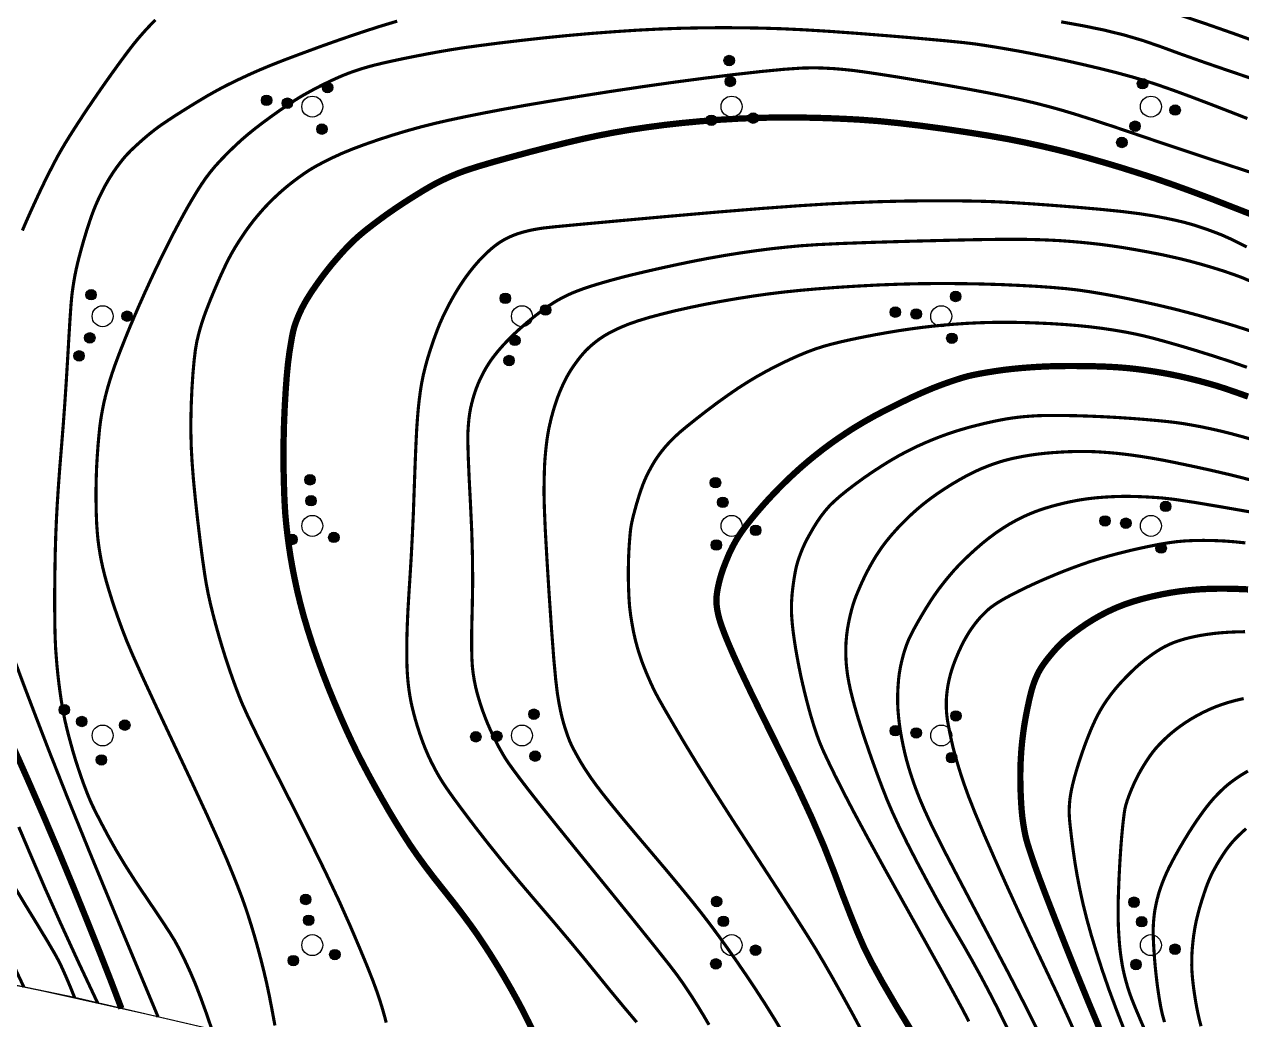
# Model space of a CAD drawing. Extents: x 396500 to 398250, y 1005980 to 1008200.
# Drawn here: x 398176.17 to 398205.2, y 1007852.26 to 1007876 of the extents above; entities that cross this region are included whole.
import ezdxf

# ---------------------------------------------------------------- set-up
doc = ezdxf.new("R2010")
doc.units = 0
doc.header["$LTSCALE"] = 0.5
doc.layers.get('0').update_dxf_attribs({"linetype": 'CONTINUOUS'})
doc.layers.add('ASSIST', color=7, linetype='CONTINUOUS', plot=False)
for name, color, linetype in [('DGX', 2, 'CONTINUOUS'), ('DMTZ', 3, 'CONTINUOUS'), ('ZBTZ', 3, 'CONTINUOUS')]:
    doc.layers.add(name, color=color, linetype=linetype)
doc.linetypes.add('10421', pattern='A,2,[150,AAA.SHX,S=1,R=0,X=0,Y=1],1e-11', length=2)
doc.linetypes.add('1161', pattern='A,0,[149,AAA.SHX,S=0.15,R=0,X=0,Y=0],-1.6', length=1.6)

# ---------------------------------------------------------------- blocks, each defined once
blk = doc.blocks.new('*U110')
at = {"linetype": 'Continuous'}
for points in [[(-0.238, 2.277), (-0.202, 2.053), (-0.202, 2.347)], [(-0.202, 2.347), (-0.147, 1.998), (-0.147, 2.402)], [(-0.147, 1.998), (-0.202, 2.347), (-0.202, 2.053)], [(-0.147, 2.402), (-0.077, 1.962), (-0.077, 2.438)], [(-0.077, 1.962), (-0.147, 2.402), (-0.147, 1.998)], [(-0.077, 2.438), (0, 1.95), (0, 2.45)], [(0, 1.95), (-0.077, 2.438), (-0.077, 1.962)], [(0, 2.45), (0.077, 1.962), (0.077, 2.438)], [(0.077, 1.962), (0, 2.45), (0, 1.95)], [(0.077, 2.438), (0.147, 1.998), (0.147, 2.402)], [(0.147, 1.998), (0.077, 2.438), (0.077, 1.962)], [(0.147, 2.402), (0.202, 2.053), (0.202, 2.347)], [(0.202, 2.053), (0.147, 2.402), (0.147, 1.998)], [(0.202, 2.347), (0.238, 2.123), (0.238, 2.277)], [(0.238, 2.123), (0.202, 2.347), (0.202, 2.053)], [(-0.25, 2.2), (-0.238, 2.123), (-0.238, 2.277)], [(-0.202, 2.053), (-0.238, 2.277), (-0.238, 2.123)], [(0.25, 2.2), (0.238, 2.277), (0.238, 2.123)]]:
    blk.add_solid(points, dxfattribs=at)
blk = doc.blocks.new('*U109')
at = {"linetype": 'Continuous'}
for points in [[(-0.25, 1.2), (-0.238, 1.123), (-0.238, 1.277)], [(-0.238, 1.277), (-0.202, 1.053), (-0.202, 1.347)], [(-0.202, 1.053), (-0.238, 1.277), (-0.238, 1.123)], [(-0.202, 1.347), (-0.147, 0.998), (-0.147, 1.402)], [(-0.147, 0.998), (-0.202, 1.347), (-0.202, 1.053)], [(-0.147, 1.402), (-0.077, 0.962), (-0.077, 1.438)], [(-0.077, 0.962), (-0.147, 1.402), (-0.147, 0.998)], [(-0.077, 1.438), (0, 0.95), (0, 1.45)], [(0, 0.95), (-0.077, 1.438), (-0.077, 0.962)], [(0, 1.45), (0.077, 0.962), (0.077, 1.438)], [(0.077, 0.962), (0, 1.45), (0, 0.95)], [(0.077, 1.438), (0.147, 0.998), (0.147, 1.402)], [(0.147, 0.998), (0.077, 1.438), (0.077, 0.962)], [(0.147, 1.402), (0.202, 1.053), (0.202, 1.347)], [(0.202, 1.053), (0.147, 1.402), (0.147, 0.998)], [(0.202, 1.347), (0.238, 1.123), (0.238, 1.277)], [(0.238, 1.123), (0.202, 1.347), (0.202, 1.053)], [(0.25, 1.2), (0.238, 1.277), (0.238, 1.123)]]:
    blk.add_solid(points, dxfattribs=at)
blk = doc.blocks.new('*U108')
at = {"linetype": 'Continuous'}
for points in [[(-1.25, -0.6), (-1.238, -0.677), (-1.238, -0.523)], [(-1.238, -0.523), (-1.202, -0.747), (-1.202, -0.453)], [(-1.202, -0.747), (-1.238, -0.523), (-1.238, -0.677)], [(-1.202, -0.453), (-1.147, -0.802), (-1.147, -0.398)], [(-1.147, -0.802), (-1.202, -0.453), (-1.202, -0.747)], [(-1.147, -0.398), (-1.077, -0.838), (-1.077, -0.362)], [(-1.077, -0.838), (-1.147, -0.398), (-1.147, -0.802)], [(-1.077, -0.362), (-1, -0.85), (-1, -0.35)], [(-1, -0.85), (-1.077, -0.362), (-1.077, -0.838)], [(-1, -0.35), (-0.923, -0.838), (-0.923, -0.362)], [(-0.923, -0.838), (-1, -0.35), (-1, -0.85)], [(-0.923, -0.362), (-0.853, -0.802), (-0.853, -0.398)], [(-0.853, -0.802), (-0.923, -0.362), (-0.923, -0.838)], [(-0.853, -0.398), (-0.798, -0.747), (-0.798, -0.453)], [(-0.798, -0.747), (-0.853, -0.398), (-0.853, -0.802)], [(-0.798, -0.453), (-0.762, -0.677), (-0.762, -0.523)], [(-0.762, -0.677), (-0.798, -0.453), (-0.798, -0.747)], [(-0.75, -0.6), (-0.762, -0.523), (-0.762, -0.677)]]:
    blk.add_solid(points, dxfattribs=at)
blk = doc.blocks.new('*U107')
at = {"linetype": 'Continuous'}
for points in [[(0.75, -0.6), (0.762, -0.677), (0.762, -0.523)], [(0.762, -0.523), (0.798, -0.747), (0.798, -0.453)], [(0.798, -0.747), (0.762, -0.523), (0.762, -0.677)], [(0.798, -0.453), (0.853, -0.802), (0.853, -0.398)], [(0.853, -0.802), (0.798, -0.453), (0.798, -0.747)], [(0.853, -0.398), (0.923, -0.838), (0.923, -0.362)], [(0.923, -0.838), (0.853, -0.398), (0.853, -0.802)], [(0.923, -0.362), (1, -0.85), (1, -0.35)], [(1, -0.85), (0.923, -0.362), (0.923, -0.838)], [(1, -0.35), (1.077, -0.838), (1.077, -0.362)], [(1.077, -0.838), (1, -0.35), (1, -0.85)], [(1.077, -0.362), (1.147, -0.802), (1.147, -0.398)], [(1.147, -0.802), (1.077, -0.362), (1.077, -0.838)], [(1.147, -0.398), (1.202, -0.747), (1.202, -0.453)], [(1.202, -0.747), (1.147, -0.398), (1.147, -0.802)], [(1.202, -0.453), (1.238, -0.677), (1.238, -0.523)], [(1.238, -0.677), (1.202, -0.453), (1.202, -0.747)], [(1.25, -0.6), (1.238, -0.523), (1.238, -0.677)]]:
    blk.add_solid(points, dxfattribs=at)
blk = doc.blocks.new('gc160')
for centre, radius in [((0, 2.2), 0.25), ((0, 1.2), 0.25), ((0, 0), 0.5), ((-1, -0.6), 0.25), ((1, -0.6), 0.25)]:
    blk.add_circle(centre, radius)
at = {"linetype": 'Continuous'}
for name in ['*U110', '*U109', '*U108', '*U107']:
    blk.add_blockref(name, (0, 0), dxfattribs=at)

msp = doc.modelspace()

# ---------------------------------------------------------------- linework, layer by layer
at = {"layer": 'ASSIST', "linetype": '1161', "flags": 128}
msp.add_lwpolyline([(398142.02, 1007800), (398142.399, 1007801.54), (398142.633, 1007802.773), (398142.931, 1007803.579), (398144.715, 1007805.754), (398145.584, 1007806.956), (398146.799, 1007807.848), (398147.861, 1007808.093), (398149.129, 1007808.343), (398150.764, 1007808.784), (398151.939, 1007809.304), (398152.806, 1007810.069), (398152.944, 1007810.789), (398152.788, 1007811.606), (398151.833, 1007813.402), (398150.283, 1007816.089), (398149.271, 1007817.523), (398148.366, 1007819.301), (398147.802, 1007820.892), (398147.709, 1007822.194), (398147.751, 1007823.22), (398147.993, 1007825.125), (398148.563, 1007828.764), (398148.89, 1007831.01), (398148.677, 1007833.131), (398148.356, 1007835.297), (398148.501, 1007837.554), (398148.576, 1007837.886), (398149.025, 1007838.785), (398149.904, 1007840.345), (398150.85, 1007841.759), (398152.198, 1007842.928), (398153.283, 1007843.843), (398154.353, 1007844.354), (398156.242, 1007844.174), (398157.251, 1007844.031), (398159.807, 1007843.503), (398162.288, 1007842.879), (398163.871, 1007842.482), (398165.328, 1007841.983), (398166.696, 1007841.514), (398168.45, 1007840.912), (398173.781, 1007839.09), (398176.049, 1007838.337), (398178.161, 1007837.694), (398180.78, 1007836.928), (398182.566, 1007836.552), (398184.62, 1007836.189), (398186.394, 1007835.99), (398187.912, 1007836.12), (398189.201, 1007837.141), (398189.776, 1007838.251), (398190.12, 1007840.29), (398190.17, 1007842.598), (398190.403, 1007844.951), (398189.043, 1007847.627), (398186.439, 1007850.026), (398182.225, 1007851.659), (398179.103, 1007852.385), (398176.647, 1007852.937), (398174.727, 1007853.334), (398173.11, 1007853.669), (398168.439, 1007854.649), (398165.563, 1007855.29), (398158.789, 1007856.801), (398153.979, 1007858.808), (398149.396, 1007860.72), (398144.127, 1007864.7), (398142.759, 1007865.981), (398141.282, 1007867.363), (398140.55, 1007868.563), (398140.208, 1007869.78), (398140.511, 1007870.688), (398141.35, 1007871.773), (398142.86, 1007872.958), (398144.688, 1007874.352), (398146.121, 1007875.954), (398147.886, 1007878.704), (398148.807, 1007881.026), (398149.69, 1007882.6), (398150.822, 1007883.944), (398152.833, 1007885.552), (398155.084, 1007887.155), (398157.453, 1007888.399), (398159.821, 1007889.906), (398164.065, 1007891.774), (398167.151, 1007892.546), (398170.237, 1007892.763), (398172.231, 1007893.077), (398178.906, 1007894.329), (398187.893, 1007896.515), (398196.105, 1007897.363), (398198.497, 1007897.051), (398200.566, 1007896.587), (398204.507, 1007893.102), (398206.423, 1007891.187), (398209.498, 1007887.729), (398210.612, 1007887.806), (398213.195, 1007888.289), (398215.918, 1007889.203), (398220.573, 1007891.299), (398223.366, 1007894.936), (398225.772, 1007898.967), (398226.909, 1007900.593), (398227.45, 1007901.366), (398230.002, 1007904.286), (398230.914, 1007907.707), (398230.508, 1007910.965), (398230.735, 1007912.853), (398231.346, 1007914.53), (398231.704, 1007915.899), (398231.592, 1007917.4), (398230.516, 1007919.105), (398228.421, 1007920.266), (398226.188, 1007921.034), (398222.702, 1007920.758), (398220.157, 1007919.683), (398213.382, 1007916.314), (398211.653, 1007915.256), (398209.807, 1007914.296), (398207.213, 1007913.194), (398202.736, 1007911.958), (398198.513, 1007911.002), (398193.866, 1007910.829), (398191.118, 1007910.959), (398186.311, 1007911.089), (398183.26, 1007910.44), (398179.978, 1007908.815), (398175.69, 1007907.289), (398170.96, 1007906.391), (398164.865, 1007905.89), (398161.238, 1007904.319), (398157.823, 1007902.535), (398156.043, 1007901.477), (398153.127, 1007900.483), (398149.688, 1007899.603), (398147.117, 1007899.74), (398147.354, 1007906.259), (398146.727, 1007907.847), (398146.513, 1007910.403), (398146.692, 1007913.316), (398146.601, 1007914.543), (398146.316, 1007915.086), (398146.17, 1007915.27), (398146.043, 1007915.397), (398143.818, 1007916.025), (398133.841, 1007918.172), (398117.646, 1007921.722), (398115.495, 1007921.191), (398113.43, 1007918.324), (398111.271, 1007914.72), (398111.659, 1007911.426), (398111.138, 1007910.755), (398109.996, 1007910.755), (398105.411, 1007912.155), (398094.726, 1007914.446), (398089.329, 1007915.756), (398084.446, 1007917.001), (398081.014, 1007918.354), (398077.754, 1007918.158), (398074.291, 1007917.473), (398072.136, 1007917.258), (398058.971, 1007918.699), (398029.655, 1007921.908), (398021.04, 1007925.602), (398010.909, 1007927.444), (398008.421, 1007927.59), (398003.074, 1007927.335), (398001.194, 1007927.455), (398000.225, 1007927.796), (398000.036, 1007927.87)], dxfattribs=at)
at = {"layer": 'DGX', "linetype": 'Continuous', "const_width": 0.075}
for points in [[(398176.121, 1007871.084), (398176.255, 1007871.393), (398176.387, 1007871.685), (398176.515, 1007871.962), (398176.64, 1007872.223), (398176.759, 1007872.462), (398176.867, 1007872.674), (398176.966, 1007872.859), (398177.055, 1007873.017), (398177.149, 1007873.175), (398177.263, 1007873.359), (398177.398, 1007873.57), (398177.553, 1007873.808), (398177.72, 1007874.058), (398177.89, 1007874.308), (398178.063, 1007874.557), (398178.239, 1007874.806), (398178.405, 1007875.037), (398178.55, 1007875.234), (398178.673, 1007875.398), (398178.774, 1007875.528), (398178.867, 1007875.642), (398178.965, 1007875.756), (398179.068, 1007875.872), (398179.177, 1007875.988), (398179.294, 1007876.107)], [(398203.763, 1007876.212), (398204.363, 1007876.009), (398204.986, 1007875.791), (398205.633, 1007875.558)], [(398194.235, 1007851.988), (398194.036, 1007852.316), (398193.826, 1007852.651), (398193.609, 1007852.986), (398193.385, 1007853.322), (398193.154, 1007853.659), (398192.925, 1007853.984), (398192.706, 1007854.288), (398192.497, 1007854.569), (398192.298, 1007854.828), (398192.079, 1007855.103), (398191.807, 1007855.435), (398191.484, 1007855.823), (398191.108, 1007856.267), (398190.736, 1007856.706), (398190.422, 1007857.082), (398190.166, 1007857.395), (398189.968, 1007857.643), (398189.807, 1007857.854), (398189.665, 1007858.051), (398189.542, 1007858.236), (398189.436, 1007858.408), (398189.348, 1007858.563), (398189.275, 1007858.697), (398189.218, 1007858.81), (398189.176, 1007858.902), (398189.142, 1007858.99), (398189.106, 1007859.09), (398189.069, 1007859.202), (398189.031, 1007859.327), (398188.992, 1007859.47), (398188.954, 1007859.637), (398188.917, 1007859.829), (398188.881, 1007860.046), (398188.842, 1007860.365), (398188.796, 1007860.863), (398188.744, 1007861.542), (398188.685, 1007862.4), (398188.631, 1007863.264), (398188.592, 1007863.957), (398188.57, 1007864.481), (398188.562, 1007864.834), (398188.565, 1007865.087), (398188.57, 1007865.311), (398188.577, 1007865.505), (398188.588, 1007865.669), (398188.601, 1007865.815), (398188.616, 1007865.954), (398188.632, 1007866.085), (398188.651, 1007866.208), (398188.672, 1007866.331), (398188.699, 1007866.457), (398188.73, 1007866.587), (398188.765, 1007866.722), (398188.804, 1007866.854), (398188.844, 1007866.979), (398188.884, 1007867.096), (398188.926, 1007867.204), (398188.969, 1007867.306), (398189.012, 1007867.403), (398189.055, 1007867.494), (398189.099, 1007867.579), (398189.146, 1007867.663), (398189.198, 1007867.748), (398189.255, 1007867.835), (398189.317, 1007867.923), (398189.381, 1007868.009), (398189.444, 1007868.088), (398189.506, 1007868.161), (398189.567, 1007868.227), (398189.632, 1007868.29), (398189.704, 1007868.354), (398189.783, 1007868.419), (398189.87, 1007868.486), (398189.97, 1007868.554), (398190.09, 1007868.625), (398190.23, 1007868.698), (398190.389, 1007868.773), (398190.577, 1007868.85), (398190.803, 1007868.929), (398191.068, 1007869.01), (398191.371, 1007869.091), (398191.702, 1007869.173), (398192.049, 1007869.25), (398192.413, 1007869.325), (398192.793, 1007869.396), (398193.178, 1007869.462), (398193.555, 1007869.521), (398193.925, 1007869.573), (398194.288, 1007869.617), (398194.666, 1007869.656), (398195.083, 1007869.693), (398195.537, 1007869.727), (398196.03, 1007869.758), (398196.539, 1007869.785), (398197.042, 1007869.804), (398197.539, 1007869.816), (398198.031, 1007869.82), (398198.514, 1007869.817), (398198.987, 1007869.809), (398199.449, 1007869.795), (398199.9, 1007869.775), (398200.323, 1007869.752), (398200.698, 1007869.725), (398201.025, 1007869.696), (398201.303, 1007869.664), (398201.572, 1007869.625), (398201.866, 1007869.576), (398202.187, 1007869.518), (398202.534, 1007869.449), (398202.887, 1007869.375), (398203.224, 1007869.3), (398203.546, 1007869.223), (398203.854, 1007869.145), (398204.153, 1007869.065), (398204.451, 1007868.981), (398204.749, 1007868.895), (398205.047, 1007868.806), (398205.406, 1007868.69)], [(398196.189, 1007851.9), (398195.925, 1007852.393), (398195.669, 1007852.858), (398195.438, 1007853.27), (398195.232, 1007853.628), (398195.052, 1007853.933), (398194.834, 1007854.284), (398194.518, 1007854.78), (398194.103, 1007855.422), (398193.59, 1007856.21), (398193.062, 1007857.023), (398192.605, 1007857.738), (398192.218, 1007858.357), (398191.901, 1007858.878), (398191.648, 1007859.307), (398191.45, 1007859.646), (398191.308, 1007859.896), (398191.221, 1007860.057), (398191.163, 1007860.175), (398191.106, 1007860.299), (398191.049, 1007860.428), (398190.992, 1007860.561), (398190.938, 1007860.697), (398190.888, 1007860.829), (398190.844, 1007860.959), (398190.804, 1007861.086), (398190.768, 1007861.214), (398190.735, 1007861.345), (398190.704, 1007861.48), (398190.677, 1007861.619), (398190.653, 1007861.756), (398190.632, 1007861.885), (398190.616, 1007862.006), (398190.603, 1007862.119), (398190.594, 1007862.238), (398190.586, 1007862.376), (398190.58, 1007862.534), (398190.575, 1007862.71), (398190.573, 1007862.895), (398190.575, 1007863.077), (398190.579, 1007863.256), (398190.586, 1007863.432), (398190.596, 1007863.598), (398190.607, 1007863.744), (398190.618, 1007863.872), (398190.631, 1007863.98), (398190.65, 1007864.091), (398190.679, 1007864.225), (398190.72, 1007864.383), (398190.77, 1007864.564), (398190.825, 1007864.745), (398190.877, 1007864.902), (398190.925, 1007865.035), (398190.97, 1007865.144), (398191.014, 1007865.239), (398191.061, 1007865.332), (398191.109, 1007865.422), (398191.159, 1007865.51), (398191.211, 1007865.596), (398191.267, 1007865.68), (398191.326, 1007865.763), (398191.388, 1007865.843), (398191.455, 1007865.924), (398191.529, 1007866.007), (398191.61, 1007866.091), (398191.697, 1007866.177), (398191.811, 1007866.28), (398191.971, 1007866.413), (398192.177, 1007866.578), (398192.428, 1007866.774), (398192.696, 1007866.976), (398192.952, 1007867.159), (398193.194, 1007867.325), (398193.424, 1007867.472), (398193.65, 1007867.607), (398193.883, 1007867.737), (398194.123, 1007867.862), (398194.369, 1007867.981), (398194.609, 1007868.091), (398194.833, 1007868.184), (398195.04, 1007868.261), (398195.23, 1007868.322), (398195.426, 1007868.376), (398195.65, 1007868.431), (398195.903, 1007868.487), (398196.185, 1007868.545), (398196.476, 1007868.601), (398196.758, 1007868.651), (398197.031, 1007868.696), (398197.295, 1007868.735), (398197.555, 1007868.77), (398197.82, 1007868.801), (398198.088, 1007868.828), (398198.359, 1007868.85), (398198.631, 1007868.869), (398198.901, 1007868.882), (398199.168, 1007868.891), (398199.432, 1007868.895), (398199.705, 1007868.895), (398199.997, 1007868.889), (398200.307, 1007868.879), (398200.637, 1007868.864), (398200.968, 1007868.843), (398201.286, 1007868.817), (398201.591, 1007868.786), (398201.882, 1007868.749), (398202.157, 1007868.708), (398202.415, 1007868.664), (398202.653, 1007868.618), (398202.874, 1007868.569), (398203.111, 1007868.509), (398203.399, 1007868.43), (398203.738, 1007868.333), (398204.128, 1007868.216), (398204.539, 1007868.088), (398204.938, 1007867.957), (398205.326, 1007867.822)], [(398198.695, 1007852.219), (398198.544, 1007852.509), (398198.337, 1007852.891), (398198.041, 1007853.431), (398197.653, 1007854.128), (398197.176, 1007854.983), (398196.69, 1007855.854), (398196.281, 1007856.6), (398195.948, 1007857.22), (398195.691, 1007857.713), (398195.492, 1007858.109), (398195.334, 1007858.435), (398195.215, 1007858.69), (398195.137, 1007858.875), (398195.08, 1007859.028), (398195.026, 1007859.187), (398194.973, 1007859.352), (398194.922, 1007859.522), (398194.873, 1007859.698), (398194.825, 1007859.88), (398194.778, 1007860.068), (398194.732, 1007860.261), (398194.687, 1007860.461), (398194.644, 1007860.671), (398194.603, 1007860.888), (398194.563, 1007861.114), (398194.529, 1007861.336), (398194.501, 1007861.54), (398194.481, 1007861.728), (398194.468, 1007861.898), (398194.463, 1007862.063), (398194.467, 1007862.234), (398194.479, 1007862.412), (398194.5, 1007862.597), (398194.525, 1007862.773), (398194.551, 1007862.924), (398194.577, 1007863.051), (398194.604, 1007863.153), (398194.632, 1007863.243), (398194.664, 1007863.333), (398194.698, 1007863.423), (398194.735, 1007863.513), (398194.78, 1007863.611), (398194.837, 1007863.725), (398194.908, 1007863.854), (398194.992, 1007863.999), (398195.084, 1007864.147), (398195.178, 1007864.282), (398195.275, 1007864.406), (398195.374, 1007864.519), (398195.489, 1007864.631), (398195.631, 1007864.756), (398195.8, 1007864.893), (398195.997, 1007865.042), (398196.206, 1007865.194), (398196.414, 1007865.336), (398196.62, 1007865.47), (398196.823, 1007865.596), (398197.026, 1007865.713), (398197.228, 1007865.821), (398197.43, 1007865.921), (398197.631, 1007866.012), (398197.827, 1007866.095), (398198.014, 1007866.168), (398198.191, 1007866.233), (398198.359, 1007866.289), (398198.526, 1007866.34), (398198.699, 1007866.39), (398198.88, 1007866.437), (398199.068, 1007866.483), (398199.252, 1007866.524), (398199.421, 1007866.559), (398199.576, 1007866.588), (398199.716, 1007866.61), (398199.853, 1007866.628), (398199.994, 1007866.643), (398200.142, 1007866.655), (398200.296, 1007866.665), (398200.472, 1007866.671), (398200.689, 1007866.674), (398200.946, 1007866.672), (398201.244, 1007866.667), (398201.566, 1007866.657), (398201.894, 1007866.643), (398202.229, 1007866.625), (398202.572, 1007866.602), (398202.897, 1007866.577), (398203.181, 1007866.552), (398203.425, 1007866.528), (398203.628, 1007866.504), (398203.818, 1007866.477), (398204.022, 1007866.442), (398204.241, 1007866.401), (398204.475, 1007866.352), (398204.721, 1007866.296), (398204.974, 1007866.232), (398205.236, 1007866.161), (398205.506, 1007866.083)], [(398199.724, 1007851.827), (398199.531, 1007852.224), (398199.341, 1007852.606), (398199.153, 1007852.971), (398198.964, 1007853.326), (398198.77, 1007853.677), (398198.573, 1007854.025), (398198.371, 1007854.37), (398198.161, 1007854.73), (398197.939, 1007855.124), (398197.706, 1007855.553), (398197.46, 1007856.016), (398197.226, 1007856.469), (398197.03, 1007856.868), (398196.87, 1007857.212), (398196.747, 1007857.5), (398196.641, 1007857.768), (398196.535, 1007858.048), (398196.428, 1007858.341), (398196.32, 1007858.646), (398196.217, 1007858.946), (398196.126, 1007859.224), (398196.046, 1007859.479), (398195.978, 1007859.712), (398195.92, 1007859.925), (398195.872, 1007860.121), (398195.834, 1007860.3), (398195.805, 1007860.461), (398195.784, 1007860.615), (398195.769, 1007860.772), (398195.761, 1007860.933), (398195.759, 1007861.098), (398195.765, 1007861.265), (398195.78, 1007861.43), (398195.802, 1007861.595), (398195.833, 1007861.76), (398195.867, 1007861.915), (398195.902, 1007862.052), (398195.936, 1007862.171), (398195.97, 1007862.273), (398196.008, 1007862.373), (398196.054, 1007862.485), (398196.108, 1007862.611), (398196.171, 1007862.749), (398196.241, 1007862.895), (398196.319, 1007863.043), (398196.403, 1007863.193), (398196.495, 1007863.344), (398196.597, 1007863.498), (398196.713, 1007863.654), (398196.843, 1007863.813), (398196.986, 1007863.974), (398197.137, 1007864.131), (398197.288, 1007864.279), (398197.439, 1007864.416), (398197.59, 1007864.544), (398197.746, 1007864.666), (398197.914, 1007864.787), (398198.092, 1007864.907), (398198.28, 1007865.027), (398198.469, 1007865.139), (398198.648, 1007865.238), (398198.818, 1007865.324), (398198.978, 1007865.397), (398199.131, 1007865.459), (398199.279, 1007865.515), (398199.422, 1007865.562), (398199.56, 1007865.603), (398199.699, 1007865.638), (398199.847, 1007865.67), (398200.002, 1007865.7), (398200.166, 1007865.727), (398200.337, 1007865.751), (398200.516, 1007865.771), (398200.703, 1007865.787), (398200.899, 1007865.8), (398201.092, 1007865.809), (398201.272, 1007865.814), (398201.441, 1007865.815), (398201.597, 1007865.812), (398201.75, 1007865.806), (398201.909, 1007865.796), (398202.075, 1007865.783), (398202.247, 1007865.767), (398202.427, 1007865.747), (398202.616, 1007865.722), (398202.815, 1007865.693), (398203.023, 1007865.66), (398203.273, 1007865.616), (398203.597, 1007865.552), (398203.995, 1007865.469), (398204.466, 1007865.366), (398204.997, 1007865.242), (398205.572, 1007865.094)], [(398200.301, 1007852.071), (398200.011, 1007852.651), (398199.645, 1007853.36), (398199.204, 1007854.2), (398198.765, 1007855.032), (398198.404, 1007855.721), (398198.122, 1007856.265), (398197.919, 1007856.666), (398197.765, 1007856.983), (398197.63, 1007857.277), (398197.515, 1007857.548), (398197.419, 1007857.796), (398197.339, 1007858.025), (398197.27, 1007858.241), (398197.212, 1007858.442), (398197.165, 1007858.63), (398197.127, 1007858.802), (398197.095, 1007858.96), (398197.069, 1007859.103), (398197.049, 1007859.231), (398197.033, 1007859.351), (398197.02, 1007859.468), (398197.009, 1007859.584), (398197.001, 1007859.697), (398196.997, 1007859.815), (398196.996, 1007859.943), (398196.999, 1007860.081), (398197.007, 1007860.229), (398197.019, 1007860.381), (398197.038, 1007860.53), (398197.063, 1007860.676), (398197.095, 1007860.82), (398197.13, 1007860.957), (398197.169, 1007861.085), (398197.21, 1007861.203), (398197.253, 1007861.312), (398197.306, 1007861.426), (398197.375, 1007861.56), (398197.46, 1007861.714), (398197.56, 1007861.888), (398197.666, 1007862.064), (398197.768, 1007862.226), (398197.866, 1007862.374), (398197.96, 1007862.507), (398198.054, 1007862.631), (398198.15, 1007862.752), (398198.248, 1007862.87), (398198.348, 1007862.985), (398198.457, 1007863.103), (398198.58, 1007863.227), (398198.718, 1007863.358), (398198.87, 1007863.496), (398199.029, 1007863.633), (398199.187, 1007863.759), (398199.345, 1007863.876), (398199.503, 1007863.983), (398199.661, 1007864.081), (398199.821, 1007864.17), (398199.981, 1007864.252), (398200.143, 1007864.324), (398200.312, 1007864.391), (398200.494, 1007864.454), (398200.69, 1007864.512), (398200.9, 1007864.567), (398201.114, 1007864.615), (398201.324, 1007864.655), (398201.529, 1007864.686), (398201.731, 1007864.709), (398201.929, 1007864.725), (398202.124, 1007864.736), (398202.317, 1007864.742), (398202.506, 1007864.743), (398202.697, 1007864.739), (398202.893, 1007864.731), (398203.095, 1007864.72), (398203.302, 1007864.705), (398203.599, 1007864.671), (398204.071, 1007864.6), (398204.716, 1007864.492), (398205.536, 1007864.349)], [(398205.284, 1007861.515), (398205.075, 1007861.511), (398204.88, 1007861.502), (398204.698, 1007861.489), (398204.531, 1007861.472), (398204.374, 1007861.451), (398204.223, 1007861.427), (398204.079, 1007861.399), (398203.941, 1007861.368), (398203.811, 1007861.333), (398203.688, 1007861.295), (398203.574, 1007861.254), (398203.469, 1007861.209), (398203.364, 1007861.158), (398203.256, 1007861.096), (398203.142, 1007861.024), (398203.024, 1007860.942), (398202.905, 1007860.853), (398202.791, 1007860.76), (398202.681, 1007860.663), (398202.575, 1007860.563), (398202.476, 1007860.465), (398202.387, 1007860.373), (398202.307, 1007860.287), (398202.237, 1007860.208), (398202.173, 1007860.132), (398202.111, 1007860.054), (398202.051, 1007859.974), (398201.992, 1007859.893), (398201.934, 1007859.809), (398201.878, 1007859.72), (398201.824, 1007859.628), (398201.77, 1007859.531), (398201.715, 1007859.421), (398201.655, 1007859.291), (398201.59, 1007859.141), (398201.521, 1007858.969), (398201.452, 1007858.785), (398201.386, 1007858.599), (398201.323, 1007858.409), (398201.264, 1007858.217), (398201.211, 1007858.033), (398201.169, 1007857.869), (398201.138, 1007857.726), (398201.116, 1007857.602), (398201.102, 1007857.491), (398201.093, 1007857.384), (398201.088, 1007857.281), (398201.088, 1007857.182), (398201.094, 1007857.057), (398201.112, 1007856.873), (398201.14, 1007856.632), (398201.178, 1007856.332), (398201.226, 1007856.003), (398201.282, 1007855.672), (398201.348, 1007855.339), (398201.421, 1007855.005), (398201.509, 1007854.655), (398201.614, 1007854.277), (398201.737, 1007853.872), (398201.877, 1007853.438), (398202.037, 1007852.976), (398202.218, 1007852.487), (398202.419, 1007851.97)], [(398179.359, 1007852.325), (398178.49, 1007854.407), (398177.766, 1007856.159), (398177.188, 1007857.582), (398176.756, 1007858.676), (398176.428, 1007859.528), (398176.162, 1007860.227), (398175.959, 1007860.773)], [(398205.249, 1007859.92), (398205.072, 1007859.88), (398204.902, 1007859.834), (398204.738, 1007859.782), (398204.582, 1007859.725), (398204.431, 1007859.661), (398204.283, 1007859.591), (398204.137, 1007859.515), (398203.994, 1007859.432), (398203.857, 1007859.345), (398203.728, 1007859.256), (398203.608, 1007859.164), (398203.495, 1007859.071), (398203.392, 1007858.978), (398203.3, 1007858.889), (398203.218, 1007858.804), (398203.146, 1007858.724), (398203.078, 1007858.64), (398203.007, 1007858.542), (398202.932, 1007858.432), (398202.855, 1007858.308), (398202.777, 1007858.176), (398202.704, 1007858.039), (398202.636, 1007857.897), (398202.572, 1007857.751), (398202.516, 1007857.611), (398202.471, 1007857.486), (398202.438, 1007857.377), (398202.416, 1007857.284), (398202.399, 1007857.181), (398202.382, 1007857.044), (398202.363, 1007856.872), (398202.343, 1007856.664), (398202.324, 1007856.433), (398202.307, 1007856.186), (398202.291, 1007855.925), (398202.277, 1007855.649), (398202.266, 1007855.381), (398202.258, 1007855.144), (398202.254, 1007854.939), (398202.254, 1007854.765), (398202.257, 1007854.603), (398202.263, 1007854.434), (398202.273, 1007854.259), (398202.286, 1007854.078), (398202.304, 1007853.896), (398202.328, 1007853.72), (398202.356, 1007853.549), (398202.39, 1007853.383), (398202.43, 1007853.222), (398202.474, 1007853.065), (398202.523, 1007852.91), (398202.578, 1007852.759), (398202.659, 1007852.557), (398202.789, 1007852.249), (398202.968, 1007851.836)], [(398176.036, 1007856.858), (398176.325, 1007856.177), (398176.658, 1007855.403), (398177.034, 1007854.559), (398177.453, 1007853.645), (398177.916, 1007852.661)], [(398205.307, 1007856.818), (398205.206, 1007856.727), (398205.116, 1007856.641), (398205.037, 1007856.561), (398204.97, 1007856.487), (398204.906, 1007856.408), (398204.837, 1007856.317), (398204.765, 1007856.211), (398204.689, 1007856.093), (398204.615, 1007855.97), (398204.55, 1007855.855), (398204.492, 1007855.745), (398204.444, 1007855.642), (398204.399, 1007855.535), (398204.352, 1007855.41), (398204.303, 1007855.268), (398204.252, 1007855.109), (398204.203, 1007854.948), (398204.162, 1007854.799), (398204.128, 1007854.662), (398204.101, 1007854.537), (398204.08, 1007854.418), (398204.061, 1007854.298), (398204.045, 1007854.177), (398204.032, 1007854.055), (398204.021, 1007853.932), (398204.014, 1007853.807), (398204.011, 1007853.682), (398204.01, 1007853.556), (398204.015, 1007853.418), (398204.027, 1007853.259), (398204.047, 1007853.078), (398204.075, 1007852.876), (398204.108, 1007852.668), (398204.145, 1007852.47), (398204.186, 1007852.282), (398204.231, 1007852.105)], [(398175.819, 1007855.622), (398176.173, 1007855.031), (398176.484, 1007854.523), (398176.725, 1007854.124), (398176.896, 1007853.832), (398176.996, 1007853.648), (398177.069, 1007853.496), (398177.155, 1007853.303), (398177.255, 1007853.067), (398177.368, 1007852.788)], [(398175.776, 1007853.851), (398176.157, 1007853.039)]]:
    msp.add_lwpolyline(points, dxfattribs=at)
at = {"layer": 'DGX', "linetype": 'Continuous', "const_width": 0.075, "flags": 128}
for points in [[(398185.061, 1007876.078), (398184.65, 1007875.954), (398184.209, 1007875.812), (398183.739, 1007875.652), (398183.239, 1007875.475), (398182.761, 1007875.299), (398182.356, 1007875.147), (398182.026, 1007875.017), (398181.769, 1007874.909), (398181.554, 1007874.814), (398181.349, 1007874.719), (398181.153, 1007874.626), (398180.966, 1007874.533), (398180.774, 1007874.431), (398180.558, 1007874.31), (398180.319, 1007874.168), (398180.057, 1007874.007), (398179.805, 1007873.848), (398179.598, 1007873.713), (398179.434, 1007873.602), (398179.314, 1007873.515), (398179.215, 1007873.438), (398179.114, 1007873.356), (398179.011, 1007873.268), (398178.906, 1007873.175), (398178.807, 1007873.084), (398178.72, 1007873.002), (398178.648, 1007872.929), (398178.588, 1007872.865), (398178.533, 1007872.801), (398178.475, 1007872.728), (398178.412, 1007872.646), (398178.346, 1007872.555), (398178.279, 1007872.457), (398178.214, 1007872.356), (398178.15, 1007872.25), (398178.088, 1007872.14), (398178.028, 1007872.025), (398177.969, 1007871.904), (398177.91, 1007871.778), (398177.853, 1007871.646), (398177.794, 1007871.495), (398177.729, 1007871.311), (398177.659, 1007871.095), (398177.584, 1007870.846), (398177.513, 1007870.594), (398177.454, 1007870.37), (398177.408, 1007870.174), (398177.373, 1007870.005), (398177.347, 1007869.853), (398177.325, 1007869.711), (398177.307, 1007869.578), (398177.294, 1007869.454), (398177.279, 1007869.278), (398177.259, 1007868.989), (398177.234, 1007868.587), (398177.204, 1007868.072), (398177.17, 1007867.509), (398177.134, 1007866.962), (398177.095, 1007866.431), (398177.054, 1007865.918), (398177.014, 1007865.431), (398176.981, 1007864.981), (398176.954, 1007864.568), (398176.934, 1007864.193), (398176.918, 1007863.819), (398176.906, 1007863.414), (398176.898, 1007862.975), (398176.893, 1007862.505), (398176.893, 1007862.052), (398176.896, 1007861.667), (398176.904, 1007861.35), (398176.916, 1007861.101), (398176.932, 1007860.886), (398176.95, 1007860.672), (398176.972, 1007860.459), (398176.997, 1007860.247), (398177.024, 1007860.044), (398177.052, 1007859.859), (398177.079, 1007859.691), (398177.107, 1007859.542), (398177.138, 1007859.393), (398177.177, 1007859.228), (398177.222, 1007859.047), (398177.275, 1007858.851), (398177.331, 1007858.649), (398177.39, 1007858.453), (398177.451, 1007858.263), (398177.514, 1007858.079), (398177.575, 1007857.905), (398177.634, 1007857.749), (398177.689, 1007857.609), (398177.74, 1007857.485), (398177.804, 1007857.346), (398177.898, 1007857.156), (398178.022, 1007856.917), (398178.175, 1007856.629), (398178.356, 1007856.306), (398178.562, 1007855.962), (398178.794, 1007855.598), (398179.051, 1007855.214), (398179.296, 1007854.852), (398179.494, 1007854.555), (398179.645, 1007854.323), (398179.748, 1007854.157), (398179.831, 1007854.007), (398179.923, 1007853.829), (398180.023, 1007853.622), (398180.131, 1007853.386), (398180.248, 1007853.112), (398180.372, 1007852.792), (398180.505, 1007852.425), (398180.647, 1007852.011)], [(398205.606, 1007874.654), (398204.897, 1007874.893), (398204.273, 1007875.108), (398203.733, 1007875.299), (398203.278, 1007875.466), (398202.851, 1007875.614), (398202.399, 1007875.747), (398201.92, 1007875.865), (398201.415, 1007875.968), (398200.897, 1007876.061)], [(398205.338, 1007873.755), (398204.944, 1007873.909), (398204.476, 1007874.09), (398204, 1007874.271), (398203.579, 1007874.426), (398203.215, 1007874.553), (398202.906, 1007874.654), (398202.605, 1007874.743), (398202.264, 1007874.836), (398201.883, 1007874.933), (398201.462, 1007875.033), (398201.035, 1007875.13), (398200.634, 1007875.216), (398200.259, 1007875.292), (398199.912, 1007875.358), (398199.594, 1007875.414), (398199.309, 1007875.462), (398199.056, 1007875.502), (398198.836, 1007875.535), (398198.556, 1007875.568), (398198.124, 1007875.611), (398197.539, 1007875.664), (398196.802, 1007875.726), (398196.032, 1007875.787), (398195.349, 1007875.836), (398194.752, 1007875.872), (398194.243, 1007875.896), (398193.773, 1007875.911), (398193.297, 1007875.919), (398192.813, 1007875.922), (398192.321, 1007875.918), (398191.82, 1007875.908), (398191.304, 1007875.889), (398190.776, 1007875.862), (398190.233, 1007875.826), (398189.683, 1007875.784), (398189.128, 1007875.735), (398188.569, 1007875.679), (398188.007, 1007875.617), (398187.479, 1007875.554), (398187.022, 1007875.495), (398186.637, 1007875.442), (398186.324, 1007875.393), (398186.046, 1007875.345), (398185.766, 1007875.294), (398185.485, 1007875.239), (398185.201, 1007875.182), (398184.936, 1007875.126), (398184.71, 1007875.075), (398184.523, 1007875.03), (398184.374, 1007874.99), (398184.247, 1007874.953), (398184.125, 1007874.914), (398184.008, 1007874.875), (398183.896, 1007874.834), (398183.781, 1007874.789), (398183.653, 1007874.734), (398183.514, 1007874.671), (398183.362, 1007874.598), (398183.208, 1007874.521), (398183.059, 1007874.443), (398182.917, 1007874.366), (398182.781, 1007874.289), (398182.637, 1007874.2), (398182.469, 1007874.091), (398182.278, 1007873.961), (398182.064, 1007873.809), (398181.85, 1007873.652), (398181.659, 1007873.505), (398181.492, 1007873.37), (398181.347, 1007873.245), (398181.216, 1007873.124), (398181.087, 1007873), (398180.961, 1007872.874), (398180.836, 1007872.745), (398180.717, 1007872.614), (398180.604, 1007872.478), (398180.498, 1007872.338), (398180.399, 1007872.194), (398180.302, 1007872.043), (398180.203, 1007871.88), (398180.1, 1007871.706), (398179.995, 1007871.521), (398179.887, 1007871.322), (398179.773, 1007871.109), (398179.655, 1007870.88), (398179.533, 1007870.637), (398179.408, 1007870.383), (398179.283, 1007870.123), (398179.159, 1007869.857), (398179.035, 1007869.585), (398178.913, 1007869.312), (398178.797, 1007869.044), (398178.685, 1007868.78), (398178.579, 1007868.521), (398178.482, 1007868.277), (398178.398, 1007868.059), (398178.327, 1007867.867), (398178.269, 1007867.7), (398178.22, 1007867.549), (398178.175, 1007867.4), (398178.134, 1007867.255), (398178.098, 1007867.113), (398178.065, 1007866.973), (398178.036, 1007866.831), (398178.01, 1007866.687), (398177.987, 1007866.543), (398177.966, 1007866.383), (398177.947, 1007866.192), (398177.927, 1007865.971), (398177.909, 1007865.72), (398177.893, 1007865.451), (398177.883, 1007865.175), (398177.878, 1007864.894), (398177.879, 1007864.607), (398177.884, 1007864.332), (398177.894, 1007864.088), (398177.909, 1007863.873), (398177.927, 1007863.689), (398177.95, 1007863.522), (398177.976, 1007863.358), (398178.006, 1007863.198), (398178.04, 1007863.041), (398178.08, 1007862.876), (398178.131, 1007862.69), (398178.192, 1007862.484), (398178.263, 1007862.257), (398178.343, 1007862.019), (398178.428, 1007861.776), (398178.519, 1007861.53), (398178.617, 1007861.279), (398178.763, 1007860.935), (398179, 1007860.409), (398179.329, 1007859.699), (398179.748, 1007858.807), (398180.175, 1007857.9), (398180.524, 1007857.147), (398180.795, 1007856.546), (398180.99, 1007856.099), (398181.134, 1007855.749), (398181.257, 1007855.441), (398181.359, 1007855.174), (398181.439, 1007854.949), (398181.508, 1007854.742), (398181.575, 1007854.529), (398181.641, 1007854.31), (398181.706, 1007854.085), (398181.769, 1007853.855), (398181.83, 1007853.621), (398181.889, 1007853.382), (398181.946, 1007853.138), (398182.005, 1007852.861), (398182.071, 1007852.522), (398182.145, 1007852.122)], [(398205.526, 1007872.436), (398204.746, 1007872.69), (398204.018, 1007872.93), (398203.342, 1007873.156), (398202.718, 1007873.368), (398202.156, 1007873.559), (398201.666, 1007873.72), (398201.248, 1007873.853), (398200.901, 1007873.957), (398200.583, 1007874.045), (398200.246, 1007874.131), (398199.892, 1007874.214), (398199.52, 1007874.294), (398199.113, 1007874.375), (398198.655, 1007874.461), (398198.147, 1007874.552), (398197.587, 1007874.647), (398197.046, 1007874.737), (398196.593, 1007874.808), (398196.227, 1007874.863), (398195.95, 1007874.9), (398195.716, 1007874.925), (398195.48, 1007874.945), (398195.242, 1007874.958), (398195.002, 1007874.965), (398194.701, 1007874.958), (398194.282, 1007874.929), (398193.745, 1007874.877), (398193.088, 1007874.803), (398192.366, 1007874.714), (398191.633, 1007874.617), (398190.888, 1007874.511), (398190.131, 1007874.398), (398189.4, 1007874.283), (398188.733, 1007874.174), (398188.13, 1007874.072), (398187.59, 1007873.975), (398187.106, 1007873.883), (398186.668, 1007873.795), (398186.278, 1007873.712), (398185.934, 1007873.633), (398185.611, 1007873.551), (398185.284, 1007873.46), (398184.952, 1007873.36), (398184.615, 1007873.251), (398184.293, 1007873.139), (398184.004, 1007873.031), (398183.748, 1007872.926), (398183.525, 1007872.824), (398183.332, 1007872.729), (398183.163, 1007872.64), (398183.02, 1007872.558), (398182.901, 1007872.483), (398182.796, 1007872.41), (398182.692, 1007872.335), (398182.589, 1007872.258), (398182.488, 1007872.179), (398182.388, 1007872.097), (398182.29, 1007872.012), (398182.193, 1007871.924), (398182.097, 1007871.833), (398182.002, 1007871.738), (398181.908, 1007871.64), (398181.816, 1007871.537), (398181.725, 1007871.431), (398181.634, 1007871.32), (398181.544, 1007871.202), (398181.455, 1007871.079), (398181.367, 1007870.95), (398181.282, 1007870.82), (398181.204, 1007870.696), (398181.134, 1007870.577), (398181.071, 1007870.463), (398181.008, 1007870.341), (398180.938, 1007870.196), (398180.861, 1007870.029), (398180.777, 1007869.84), (398180.693, 1007869.643), (398180.615, 1007869.454), (398180.543, 1007869.273), (398180.477, 1007869.099), (398180.418, 1007868.929), (398180.365, 1007868.76), (398180.32, 1007868.593), (398180.281, 1007868.427), (398180.248, 1007868.235), (398180.218, 1007867.988), (398180.191, 1007867.688), (398180.167, 1007867.333), (398180.15, 1007866.957), (398180.141, 1007866.594), (398180.141, 1007866.243), (398180.15, 1007865.905), (398180.17, 1007865.547), (398180.202, 1007865.137), (398180.247, 1007864.675), (398180.304, 1007864.161), (398180.364, 1007863.661), (398180.419, 1007863.24), (398180.468, 1007862.898), (398180.511, 1007862.637), (398180.556, 1007862.408), (398180.609, 1007862.167), (398180.672, 1007861.913), (398180.743, 1007861.647), (398180.818, 1007861.381), (398180.894, 1007861.126), (398180.97, 1007860.884), (398181.046, 1007860.653), (398181.123, 1007860.432), (398181.2, 1007860.218), (398181.279, 1007860.011), (398181.359, 1007859.811), (398181.49, 1007859.52), (398181.722, 1007859.039), (398182.056, 1007858.369), (398182.492, 1007857.51), (398182.947, 1007856.606), (398183.34, 1007855.803), (398183.672, 1007855.1), (398183.941, 1007854.497), (398184.159, 1007853.986), (398184.336, 1007853.559), (398184.473, 1007853.214), (398184.569, 1007852.953), (398184.641, 1007852.741), (398184.703, 1007852.543), (398184.755, 1007852.36), (398184.799, 1007852.191)], [(398205.32, 1007870.692), (398204.967, 1007870.87), (398204.727, 1007870.978), (398204.548, 1007871.047), (398204.373, 1007871.111), (398204.202, 1007871.169), (398204.037, 1007871.222), (398203.857, 1007871.272), (398203.644, 1007871.324), (398203.398, 1007871.376), (398203.117, 1007871.43), (398202.78, 1007871.483), (398202.362, 1007871.536), (398201.862, 1007871.587), (398201.281, 1007871.638), (398200.696, 1007871.684), (398200.185, 1007871.721), (398199.746, 1007871.749), (398199.381, 1007871.768), (398199.027, 1007871.781), (398198.624, 1007871.789), (398198.171, 1007871.793), (398197.669, 1007871.792), (398197.128, 1007871.786), (398196.561, 1007871.772), (398195.967, 1007871.749), (398195.346, 1007871.719), (398194.628, 1007871.674), (398193.74, 1007871.609), (398192.684, 1007871.523), (398191.459, 1007871.416), (398190.295, 1007871.311), (398189.425, 1007871.231), (398188.847, 1007871.176), (398188.561, 1007871.145), (398188.425, 1007871.125), (398188.293, 1007871.101), (398188.167, 1007871.073), (398188.046, 1007871.042), (398187.931, 1007871.006), (398187.823, 1007870.966), (398187.723, 1007870.922), (398187.63, 1007870.875), (398187.542, 1007870.823), (398187.458, 1007870.767), (398187.377, 1007870.707), (398187.3, 1007870.643), (398187.225, 1007870.576), (398187.153, 1007870.507), (398187.083, 1007870.437), (398187.015, 1007870.366), (398186.948, 1007870.29), (398186.878, 1007870.208), (398186.807, 1007870.119), (398186.734, 1007870.023), (398186.66, 1007869.92), (398186.585, 1007869.81), (398186.511, 1007869.693), (398186.436, 1007869.569), (398186.362, 1007869.44), (398186.289, 1007869.305), (398186.218, 1007869.166), (398186.149, 1007869.022), (398186.079, 1007868.865), (398186.008, 1007868.686), (398185.934, 1007868.485), (398185.858, 1007868.262), (398185.787, 1007868.035), (398185.728, 1007867.821), (398185.679, 1007867.619), (398185.642, 1007867.43), (398185.612, 1007867.241), (398185.586, 1007867.041), (398185.563, 1007866.828), (398185.544, 1007866.604), (398185.525, 1007866.327), (398185.507, 1007865.958), (398185.488, 1007865.496), (398185.468, 1007864.942), (398185.447, 1007864.358), (398185.422, 1007863.807), (398185.395, 1007863.289), (398185.365, 1007862.804), (398185.337, 1007862.365), (398185.315, 1007861.984), (398185.301, 1007861.66), (398185.293, 1007861.395), (398185.29, 1007861.167), (398185.29, 1007860.959), (398185.292, 1007860.77), (398185.298, 1007860.6), (398185.308, 1007860.44), (398185.323, 1007860.28), (398185.343, 1007860.122), (398185.367, 1007859.964), (398185.398, 1007859.803), (398185.438, 1007859.632), (398185.485, 1007859.453), (398185.54, 1007859.265), (398185.601, 1007859.077), (398185.664, 1007858.899), (398185.729, 1007858.73), (398185.797, 1007858.571), (398185.869, 1007858.418), (398185.945, 1007858.269), (398186.025, 1007858.122), (398186.11, 1007857.978), (398186.225, 1007857.802), (398186.396, 1007857.559), (398186.624, 1007857.25), (398186.909, 1007856.873), (398187.236, 1007856.454), (398187.589, 1007856.015), (398187.968, 1007855.558), (398188.374, 1007855.081), (398188.78, 1007854.608), (398189.157, 1007854.16), (398189.506, 1007853.739), (398189.827, 1007853.344), (398190.137, 1007852.962), (398190.452, 1007852.581), (398190.774, 1007852.2)], [(398205.468, 1007869.852), (398205.204, 1007869.964), (398204.988, 1007870.043), (398204.755, 1007870.122), (398204.505, 1007870.2), (398204.237, 1007870.279), (398203.953, 1007870.356), (398203.652, 1007870.43), (398203.335, 1007870.5), (398203.001, 1007870.566), (398202.671, 1007870.626), (398202.365, 1007870.678), (398202.084, 1007870.72), (398201.827, 1007870.754), (398201.584, 1007870.781), (398201.344, 1007870.805), (398201.107, 1007870.825), (398200.872, 1007870.842), (398200.629, 1007870.855), (398200.366, 1007870.865), (398200.083, 1007870.872), (398199.78, 1007870.875), (398199.387, 1007870.873), (398198.835, 1007870.865), (398198.124, 1007870.849), (398197.253, 1007870.827), (398196.379, 1007870.801), (398195.659, 1007870.775), (398195.093, 1007870.748), (398194.681, 1007870.72), (398194.34, 1007870.688), (398193.99, 1007870.65), (398193.63, 1007870.604), (398193.259, 1007870.551), (398192.881, 1007870.491), (398192.494, 1007870.423), (398192.099, 1007870.347), (398191.696, 1007870.263), (398191.311, 1007870.179), (398190.971, 1007870.101), (398190.675, 1007870.031), (398190.423, 1007869.968), (398190.203, 1007869.909), (398190, 1007869.852), (398189.816, 1007869.798), (398189.649, 1007869.745), (398189.497, 1007869.694), (398189.357, 1007869.642), (398189.228, 1007869.59), (398189.111, 1007869.537), (398189.001, 1007869.482), (398188.893, 1007869.423), (398188.786, 1007869.359), (398188.682, 1007869.291), (398188.579, 1007869.219), (398188.474, 1007869.143), (398188.369, 1007869.062), (398188.263, 1007868.978), (398188.157, 1007868.89), (398188.055, 1007868.802), (398187.955, 1007868.713), (398187.858, 1007868.623), (398187.766, 1007868.533), (398187.68, 1007868.446), (398187.599, 1007868.36), (398187.525, 1007868.277), (398187.456, 1007868.196), (398187.393, 1007868.117), (398187.334, 1007868.041), (398187.281, 1007867.966), (398187.231, 1007867.89), (398187.181, 1007867.808), (398187.131, 1007867.72), (398187.082, 1007867.626), (398187.035, 1007867.529), (398186.992, 1007867.433), (398186.954, 1007867.337), (398186.92, 1007867.243), (398186.889, 1007867.146), (398186.86, 1007867.045), (398186.833, 1007866.939), (398186.808, 1007866.828), (398186.787, 1007866.708), (398186.77, 1007866.575), (398186.757, 1007866.427), (398186.747, 1007866.266), (398186.746, 1007866.034), (398186.756, 1007865.671), (398186.777, 1007865.179), (398186.809, 1007864.557), (398186.84, 1007863.888), (398186.857, 1007863.256), (398186.861, 1007862.66), (398186.851, 1007862.101), (398186.839, 1007861.607), (398186.836, 1007861.205), (398186.841, 1007860.896), (398186.854, 1007860.679), (398186.874, 1007860.512), (398186.9, 1007860.349), (398186.933, 1007860.192), (398186.971, 1007860.039), (398187.014, 1007859.891), (398187.059, 1007859.747), (398187.108, 1007859.606), (398187.159, 1007859.47), (398187.212, 1007859.336), (398187.27, 1007859.203), (398187.331, 1007859.069), (398187.395, 1007858.937), (398187.46, 1007858.809), (398187.525, 1007858.691), (398187.588, 1007858.581), (398187.649, 1007858.48), (398187.728, 1007858.364), (398187.841, 1007858.206), (398187.989, 1007858.008), (398188.172, 1007857.768), (398188.438, 1007857.429), (398188.837, 1007856.93), (398189.369, 1007856.271), (398190.033, 1007855.454), (398190.687, 1007854.648), (398191.187, 1007854.027), (398191.535, 1007853.589), (398191.729, 1007853.336), (398191.849, 1007853.168), (398191.973, 1007852.985), (398192.102, 1007852.789), (398192.235, 1007852.578), (398192.368, 1007852.36), (398192.497, 1007852.139)], [(398205.29, 1007863.633), (398205.04, 1007863.659), (398204.789, 1007863.678), (398204.537, 1007863.689), (398204.294, 1007863.693), (398204.066, 1007863.69), (398203.853, 1007863.68), (398203.656, 1007863.663), (398203.45, 1007863.635), (398203.213, 1007863.595), (398202.943, 1007863.541), (398202.64, 1007863.475), (398202.335, 1007863.401), (398202.056, 1007863.328), (398201.802, 1007863.255), (398201.574, 1007863.183), (398201.361, 1007863.109), (398201.153, 1007863.033), (398200.95, 1007862.955), (398200.752, 1007862.875), (398200.561, 1007862.794), (398200.38, 1007862.716), (398200.21, 1007862.639), (398200.051, 1007862.564), (398199.903, 1007862.492), (398199.77, 1007862.425), (398199.651, 1007862.362), (398199.546, 1007862.305), (398199.453, 1007862.251), (398199.369, 1007862.199), (398199.296, 1007862.15), (398199.231, 1007862.104), (398199.171, 1007862.056), (398199.108, 1007861.999), (398199.043, 1007861.935), (398198.975, 1007861.864), (398198.906, 1007861.785), (398198.838, 1007861.699), (398198.77, 1007861.606), (398198.702, 1007861.505), (398198.636, 1007861.397), (398198.572, 1007861.282), (398198.51, 1007861.158), (398198.449, 1007861.026), (398198.394, 1007860.896), (398198.346, 1007860.775), (398198.306, 1007860.664), (398198.274, 1007860.562), (398198.247, 1007860.467), (398198.224, 1007860.372), (398198.205, 1007860.279), (398198.188, 1007860.187), (398198.176, 1007860.096), (398198.166, 1007860.006), (398198.159, 1007859.918), (398198.156, 1007859.831), (398198.156, 1007859.746), (398198.159, 1007859.661), (398198.164, 1007859.578), (398198.172, 1007859.496), (398198.185, 1007859.399), (398198.208, 1007859.272), (398198.238, 1007859.115), (398198.278, 1007858.927), (398198.328, 1007858.713), (398198.393, 1007858.475), (398198.471, 1007858.215), (398198.563, 1007857.931), (398198.684, 1007857.594), (398198.85, 1007857.175), (398199.061, 1007856.672), (398199.317, 1007856.086), (398199.599, 1007855.455), (398199.892, 1007854.815), (398200.194, 1007854.166), (398200.506, 1007853.507), (398200.802, 1007852.88), (398201.058, 1007852.324), (398201.274, 1007851.838)], [(398205.35, 1007858.192), (398205.21, 1007858.107), (398205.086, 1007858.026), (398204.976, 1007857.948), (398204.882, 1007857.875), (398204.795, 1007857.801), (398204.709, 1007857.72), (398204.623, 1007857.634), (398204.537, 1007857.543), (398204.449, 1007857.441), (398204.356, 1007857.324), (398204.257, 1007857.191), (398204.153, 1007857.044), (398204.046, 1007856.885), (398203.938, 1007856.718), (398203.831, 1007856.542), (398203.722, 1007856.358), (398203.621, 1007856.178), (398203.534, 1007856.017), (398203.461, 1007855.874), (398203.403, 1007855.75), (398203.353, 1007855.635), (398203.309, 1007855.523), (398203.269, 1007855.413), (398203.233, 1007855.306), (398203.203, 1007855.199), (398203.176, 1007855.094), (398203.153, 1007854.988), (398203.133, 1007854.883), (398203.118, 1007854.779), (398203.106, 1007854.673), (398203.097, 1007854.566), (398203.092, 1007854.458), (398203.091, 1007854.332), (398203.095, 1007854.173), (398203.105, 1007853.98), (398203.12, 1007853.753), (398203.141, 1007853.509), (398203.167, 1007853.266), (398203.197, 1007853.024), (398203.233, 1007852.783), (398203.272, 1007852.558), (398203.315, 1007852.365), (398203.361, 1007852.203)]]:
    msp.add_lwpolyline(points, dxfattribs=at)
at = {"layer": 'DGX', "color": 3, "linetype": 'Continuous', "lineweight": -2, "const_width": 0.15, "flags": 128}
msp.add_lwpolyline([(398205.649, 1007871.384), (398205.046, 1007871.619), (398204.507, 1007871.829), (398204.007, 1007872.017), (398203.547, 1007872.183), (398203.128, 1007872.328), (398202.73, 1007872.457), (398202.336, 1007872.581), (398201.946, 1007872.698), (398201.56, 1007872.809), (398201.177, 1007872.914), (398200.794, 1007873.011), (398200.411, 1007873.101), (398200.03, 1007873.184), (398199.623, 1007873.265), (398199.166, 1007873.346), (398198.657, 1007873.427), (398198.098, 1007873.51), (398197.537, 1007873.585), (398197.022, 1007873.646), (398196.555, 1007873.693), (398196.134, 1007873.725), (398195.734, 1007873.747), (398195.326, 1007873.764), (398194.91, 1007873.775), (398194.486, 1007873.781), (398194.056, 1007873.779), (398193.621, 1007873.77), (398193.181, 1007873.751), (398192.736, 1007873.725), (398192.293, 1007873.69), (398191.86, 1007873.649), (398191.436, 1007873.602), (398191.021, 1007873.547), (398190.618, 1007873.487), (398190.227, 1007873.42), (398189.848, 1007873.347), (398189.481, 1007873.268), (398189.106, 1007873.18), (398188.701, 1007873.08), (398188.266, 1007872.968), (398187.802, 1007872.843), (398187.362, 1007872.721), (398187.002, 1007872.615), (398186.72, 1007872.525), (398186.518, 1007872.451), (398186.361, 1007872.386), (398186.217, 1007872.322), (398186.085, 1007872.259), (398185.966, 1007872.198), (398185.843, 1007872.13), (398185.701, 1007872.047), (398185.539, 1007871.948), (398185.357, 1007871.834), (398185.168, 1007871.712), (398184.984, 1007871.588), (398184.804, 1007871.463), (398184.629, 1007871.335), (398184.468, 1007871.213), (398184.327, 1007871.104), (398184.208, 1007871.007), (398184.11, 1007870.922), (398184.019, 1007870.838), (398183.922, 1007870.742), (398183.82, 1007870.636), (398183.713, 1007870.519), (398183.604, 1007870.395), (398183.498, 1007870.27), (398183.396, 1007870.143), (398183.297, 1007870.015), (398183.204, 1007869.888), (398183.118, 1007869.767), (398183.038, 1007869.65), (398182.965, 1007869.539), (398182.899, 1007869.431), (398182.839, 1007869.326), (398182.785, 1007869.223), (398182.737, 1007869.122), (398182.695, 1007869.025), (398182.658, 1007868.933), (398182.627, 1007868.847), (398182.601, 1007868.765), (398182.577, 1007868.669), (398182.55, 1007868.535), (398182.521, 1007868.365), (398182.488, 1007868.159), (398182.456, 1007867.911), (398182.427, 1007867.616), (398182.402, 1007867.274), (398182.379, 1007866.885), (398182.362, 1007866.48), (398182.352, 1007866.09), (398182.349, 1007865.714), (398182.352, 1007865.353), (398182.36, 1007865.023), (398182.369, 1007864.742), (398182.38, 1007864.509), (398182.392, 1007864.324), (398182.407, 1007864.155), (398182.426, 1007863.971), (398182.45, 1007863.771), (398182.479, 1007863.555), (398182.514, 1007863.322), (398182.558, 1007863.069), (398182.611, 1007862.798), (398182.673, 1007862.507), (398182.747, 1007862.201), (398182.832, 1007861.882), (398182.931, 1007861.551), (398183.041, 1007861.208), (398183.163, 1007860.859), (398183.292, 1007860.509), (398183.428, 1007860.158), (398183.573, 1007859.807), (398183.718, 1007859.469), (398183.856, 1007859.158), (398183.988, 1007858.874), (398184.113, 1007858.617), (398184.241, 1007858.365), (398184.382, 1007858.098), (398184.537, 1007857.815), (398184.705, 1007857.516), (398184.877, 1007857.217), (398185.046, 1007856.937), (398185.21, 1007856.674), (398185.369, 1007856.428), (398185.538, 1007856.183), (398185.729, 1007855.92), (398185.942, 1007855.64), (398186.177, 1007855.343), (398186.411, 1007855.048), (398186.622, 1007854.772), (398186.81, 1007854.518), (398186.976, 1007854.284), (398187.131, 1007854.052), (398187.289, 1007853.807), (398187.451, 1007853.547), (398187.615, 1007853.273), (398187.775, 1007852.996), (398187.924, 1007852.727), (398188.063, 1007852.466), (398188.19, 1007852.214), (398188.299, 1007851.988)], dxfattribs=at)
at = {"layer": 'DGX', "color": 3, "linetype": 'Continuous', "lineweight": -2, "const_width": 0.15}
for points in [[(398205.354, 1007867.123), (398205.05, 1007867.231), (398204.793, 1007867.319), (398204.585, 1007867.385), (398204.4, 1007867.438), (398204.216, 1007867.488), (398204.032, 1007867.535), (398203.849, 1007867.579), (398203.666, 1007867.62), (398203.484, 1007867.657), (398203.303, 1007867.69), (398203.122, 1007867.72), (398202.942, 1007867.747), (398202.763, 1007867.771), (398202.586, 1007867.792), (398202.41, 1007867.809), (398202.216, 1007867.824), (398201.985, 1007867.836), (398201.718, 1007867.845), (398201.414, 1007867.851), (398201.099, 1007867.853), (398200.798, 1007867.85), (398200.512, 1007867.841), (398200.241, 1007867.826), (398199.983, 1007867.807), (398199.738, 1007867.784), (398199.506, 1007867.757), (398199.288, 1007867.725), (398199.09, 1007867.693), (398198.921, 1007867.663), (398198.78, 1007867.634), (398198.667, 1007867.608), (398198.556, 1007867.577), (398198.419, 1007867.534), (398198.256, 1007867.48), (398198.067, 1007867.413), (398197.849, 1007867.33), (398197.602, 1007867.226), (398197.324, 1007867.101), (398197.017, 1007866.953), (398196.71, 1007866.8), (398196.433, 1007866.654), (398196.186, 1007866.515), (398195.969, 1007866.385), (398195.77, 1007866.257), (398195.576, 1007866.126), (398195.388, 1007865.993), (398195.205, 1007865.856), (398195.027, 1007865.717), (398194.854, 1007865.575), (398194.685, 1007865.43), (398194.522, 1007865.282), (398194.363, 1007865.133), (398194.209, 1007864.981), (398194.06, 1007864.829), (398193.915, 1007864.674), (398193.775, 1007864.519), (398193.64, 1007864.362), (398193.509, 1007864.205), (398193.382, 1007864.046), (398193.263, 1007863.883), (398193.155, 1007863.715), (398193.058, 1007863.54), (398192.972, 1007863.36), (398192.898, 1007863.181), (398192.834, 1007863.015), (398192.783, 1007862.86), (398192.743, 1007862.716), (398192.713, 1007862.584), (398192.691, 1007862.464), (398192.678, 1007862.355), (398192.674, 1007862.257), (398192.678, 1007862.161), (398192.691, 1007862.057), (398192.713, 1007861.943), (398192.743, 1007861.821), (398192.79, 1007861.673), (398192.862, 1007861.478), (398192.959, 1007861.238), (398193.082, 1007860.953), (398193.254, 1007860.577), (398193.498, 1007860.065), (398193.815, 1007859.418), (398194.205, 1007858.635), (398194.604, 1007857.818), (398194.95, 1007857.071), (398195.242, 1007856.392), (398195.481, 1007855.784), (398195.683, 1007855.242), (398195.867, 1007854.768), (398196.032, 1007854.36), (398196.18, 1007854.018), (398196.359, 1007853.653), (398196.62, 1007853.177), (398196.963, 1007852.589), (398197.389, 1007851.89)], [(398205.354, 1007862.524), (398205.096, 1007862.535), (398204.849, 1007862.541), (398204.613, 1007862.541), (398204.384, 1007862.535), (398204.16, 1007862.523), (398203.941, 1007862.504), (398203.725, 1007862.479), (398203.51, 1007862.446), (398203.291, 1007862.405), (398203.068, 1007862.357), (398202.84, 1007862.3), (398202.617, 1007862.236), (398202.405, 1007862.164), (398202.205, 1007862.085), (398202.016, 1007861.998), (398201.837, 1007861.906), (398201.666, 1007861.808), (398201.502, 1007861.705), (398201.345, 1007861.597), (398201.203, 1007861.493), (398201.083, 1007861.399), (398200.984, 1007861.318), (398200.907, 1007861.247), (398200.839, 1007861.179), (398200.768, 1007861.102), (398200.694, 1007861.017), (398200.617, 1007860.924), (398200.542, 1007860.83), (398200.478, 1007860.743), (398200.424, 1007860.663), (398200.38, 1007860.59), (398200.342, 1007860.517), (398200.305, 1007860.439), (398200.27, 1007860.355), (398200.237, 1007860.266), (398200.203, 1007860.16), (398200.168, 1007860.028), (398200.13, 1007859.869), (398200.091, 1007859.683), (398200.053, 1007859.49), (398200.021, 1007859.307), (398199.995, 1007859.135), (398199.975, 1007858.975), (398199.958, 1007858.82), (398199.945, 1007858.665), (398199.935, 1007858.51), (398199.927, 1007858.355), (398199.923, 1007858.193), (398199.922, 1007858.017), (398199.925, 1007857.827), (398199.932, 1007857.623), (398199.942, 1007857.423), (398199.955, 1007857.244), (398199.971, 1007857.087), (398199.99, 1007856.95), (398200.009, 1007856.83), (398200.029, 1007856.723), (398200.049, 1007856.628), (398200.07, 1007856.545), (398200.097, 1007856.45), (398200.139, 1007856.318), (398200.195, 1007856.149), (398200.265, 1007855.943), (398200.369, 1007855.657), (398200.524, 1007855.247), (398200.731, 1007854.714), (398200.99, 1007854.057), (398201.27, 1007853.357), (398201.541, 1007852.694), (398201.803, 1007852.067)], [(398178.483, 1007852.529), (398178.246, 1007853.153), (398177.978, 1007853.838), (398177.68, 1007854.585), (398177.352, 1007855.394), (398177.001, 1007856.241), (398176.634, 1007857.105), (398176.251, 1007857.985), (398175.852, 1007858.881)]]:
    msp.add_lwpolyline(points, dxfattribs=at)
at = {"layer": 'DMTZ', "linetype": '10421'}
msp.add_lwpolyline([(398182.225, 1007851.659), (398177.368, 1007852.788), (398169.327, 1007854.451), (398158.789, 1007856.801), (398149.396, 1007860.72)], dxfattribs=at)

# ---------------------------------------------------------------- block references
at = {"layer": 'ZBTZ', "linetype": 'Continuous', "yscale": 0.5}
for p, xscale, rotation in [((398193.036, 1007874.039), 0.5000000000239994, 2.982879112671028), ((398183.036, 1007874.039), 0.5000000000547846, 82.20770897631444), ((398203.036, 1007874.039), 0.499999999979102, 140.9973448906763), ((398178.036, 1007869.039), 0.5000000000128643, 149.2318491131029), ((398198.036, 1007869.039), 0.5000000000398045, 84.89944151349685), ((398188.036, 1007869.039), 0.500000000020844, 163.7672048079875), ((398183.036, 1007864.039), 0.5000000000249482, 2.867519150379503), ((398193.036, 1007864.039), 0.5000000000337002, 20.50660726288472), ((398203.036, 1007864.039), 0.5000000000433747, 83.84472182651422), ((398178.036, 1007859.039), 0.5000000000504913, 56.14185003274866), ((398198.036, 1007859.039), 0.500000000049697, 84.08642841902883), ((398188.036, 1007859.039), 0.4999999999462017, 91.6342661841854), ((398203.036, 1007854.039), 0.5000000000036988, 21.462446979091), ((398183.036, 1007854.039), 0.5000000000071162, 8.218024230709911), ((398193.036, 1007854.039), 0.4999999999844406, 18.97946104429876)]:
    msp.add_blockref('gc160', p, dxfattribs=dict(at, xscale=xscale, rotation=rotation))

doc.saveas('drawing.dxf')
